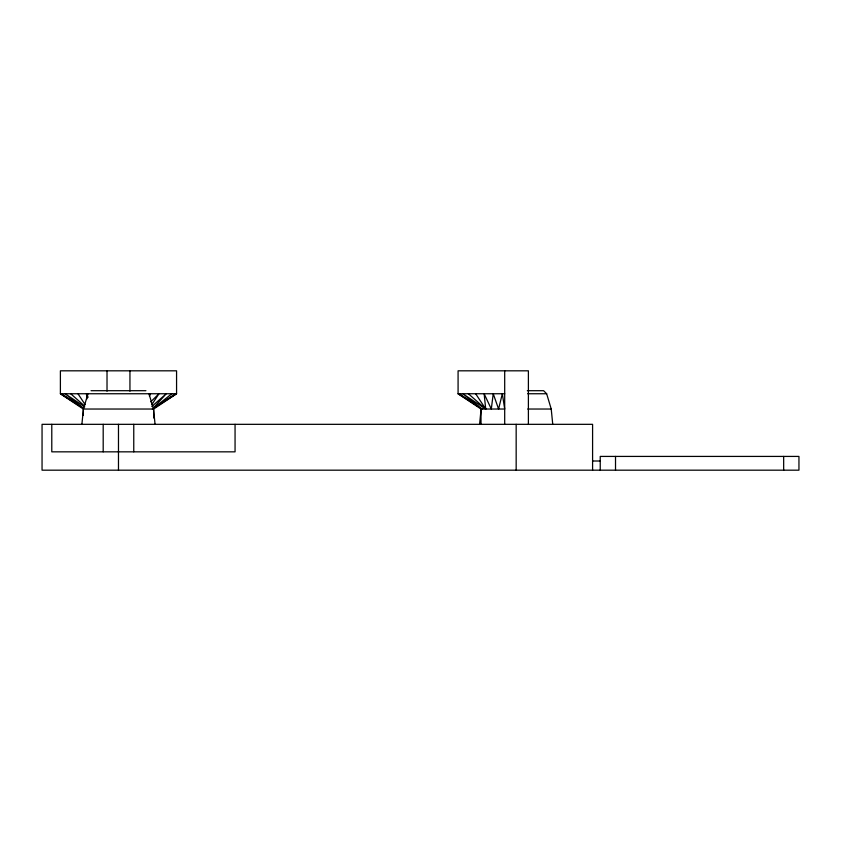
<?xml version="1.0" encoding="UTF-8"?>
<svg xmlns="http://www.w3.org/2000/svg" width="841" height="841" viewBox="0 0 841 841"><rect width="100%" height="100%" fill="white"/><g stroke="black" fill="none" stroke-linecap="round" stroke-linejoin="round"><path stroke-width="1.26" d="M81.892 424.327L83.417 409.031L87.99 393.746M479.58 424.327L481.105 409.031M149.404 396.1L150.507 393.746M151.8 404.668L158.991 393.746L150.707 401.84M151.811 406.487L166.266 393.746L152.442 409.031L176.568 393.746L176.568 370.818L60.394 370.818L60.394 393.746L83.322 409.031L83.322 415.401M171.858 393.746L152.442 409.031L175.37 393.746M91.038 390.697L145.914 390.697M527.307 390.697L543.601 390.697L546.65 393.746L551.223 409.031L552.747 424.327M504.695 393.746L458.082 393.746L458.082 370.818L528.39 370.818L528.39 424.327M527.685 393.746L546.65 393.746M83.417 409.031L153.535 409.031L155.059 424.327M477.814 406.256L458.082 393.746L481.01 409.031L504.695 409.031L502.329 393.746L498.587 409.031L493.236 393.746L491.302 409.031L484.132 393.746L485.72 409.031L462.792 393.746L482.208 409.031L459.281 393.746M527.727 409.031L551.223 409.031M592.59 461.005L600.232 461.005M80.137 406.256L60.394 393.746L176.568 393.746L153.64 409.031L153.64 417.956M84.752 406.855L65.104 393.746L83.501 408.232L61.593 393.746M468.374 393.746L485.72 409.031L475.659 393.746M70.686 393.746L84.174 405.635M77.971 393.746L85.162 404.668M88.105 397.278L86.455 393.746L86.98 398.844M148.962 393.746L153.535 409.031M783.665 456.421L783.665 470.182M615.517 456.421L615.517 470.182M600.232 470.182L600.232 456.421L798.95 456.421L798.95 470.182L42.05 470.182L42.05 424.327L592.59 424.327L592.59 470.182M516.164 424.327L516.164 470.182M504.695 370.818L504.695 424.327M481.01 409.031L481.01 424.327M235.059 424.327L235.059 451.838L51.785 451.838L51.785 424.327M133.761 424.327L133.761 451.838M129.945 370.818L129.945 391.202M118.476 424.327L118.476 470.182M107.017 370.818L107.017 391.202M103.191 424.327L103.191 451.838"/></g></svg>
